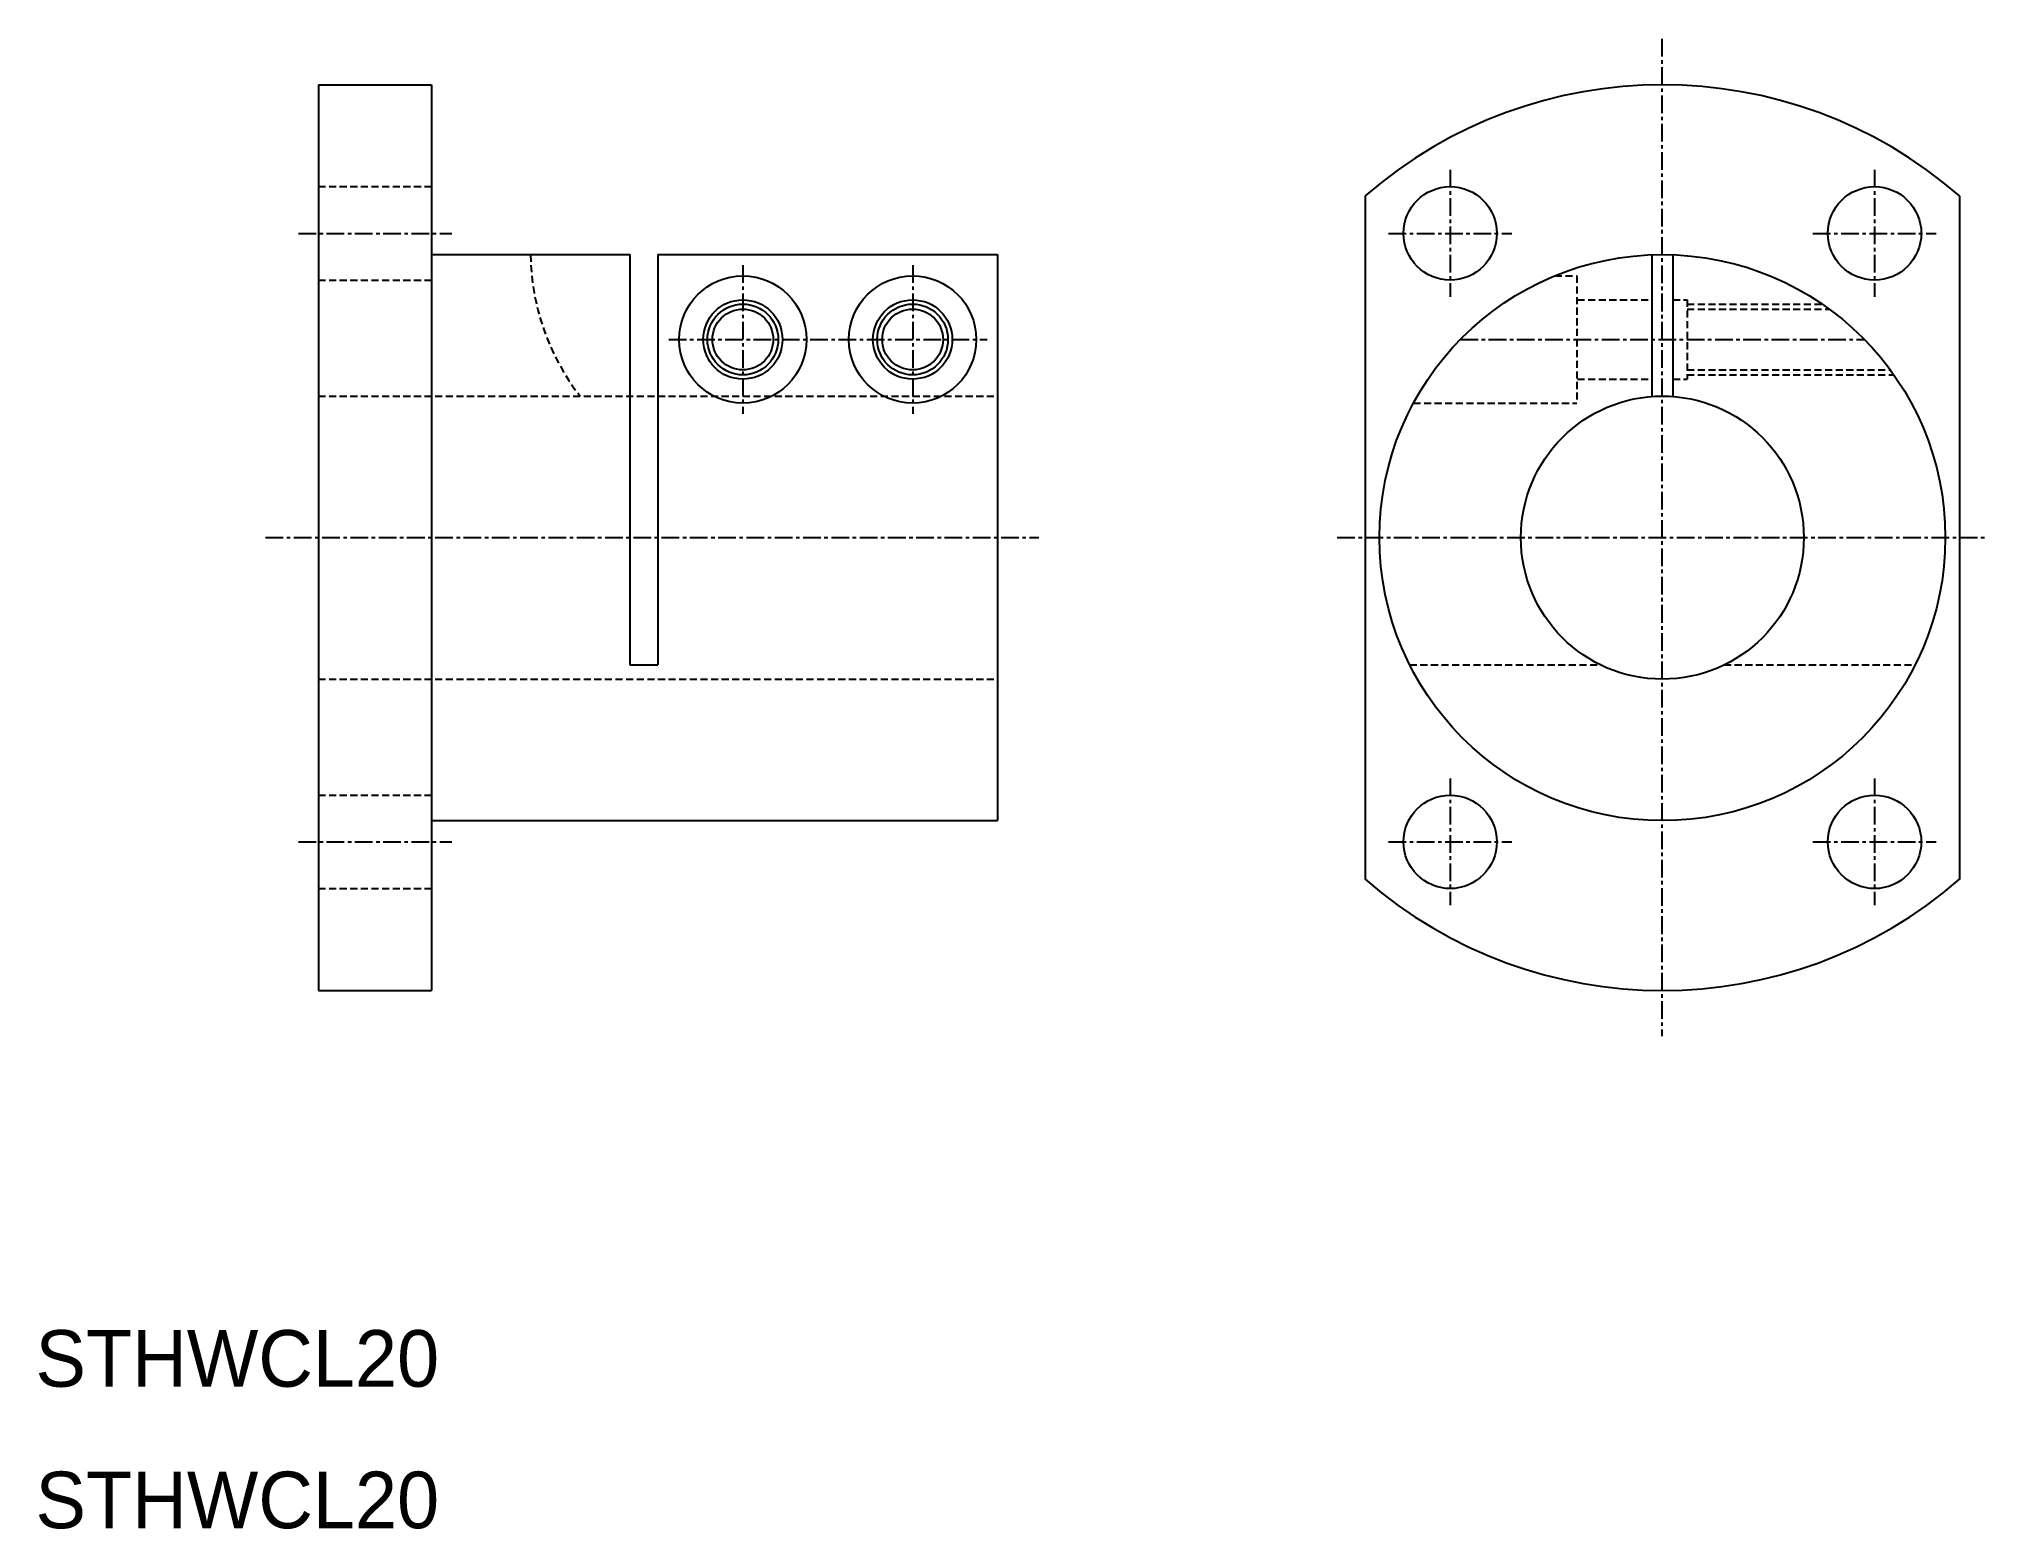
# Model space of a CAD drawing. Extents: x 10 to 148, y 10 to 115.
import ezdxf

# ---------------------------------------------------------------- set-up
doc = ezdxf.new("R2010")
doc.units = 0
doc.linetypes.add('CENTER', pattern=[2, 1.25, -0.25, 0.25, -0.25])
doc.linetypes.add('DASHED', pattern=[0.75, 0.5, -0.25])
doc.layers.get('0').update_dxf_attribs({"linetype": 'CONTINUOUS'})
doc.layers.add('CENTER', color=1, linetype='CENTER')

msp = doc.modelspace()

# ---------------------------------------------------------------- linework, layer by layer
at = {"color": 7, "linetype": 'CONTINUOUS'}
for p, q in [((30, 112), (30, 48)), ((30, 112), (38, 112)), ((38, 112), (38, 48)), ((104, 104.15), (104, 55.85)), ((146, 104.15), (146, 55.85)), ((38, 100), (52, 100)), ((52, 100), (52, 71)), ((54, 100), (78, 100)), ((54, 100), (54, 71)), ((78, 100), (78, 60)), ((124.25, 99.99), (124.25, 89.97)), ((125.75, 99.99), (125.75, 89.97)), ((52, 71), (54, 71)), ((38, 60), (78, 60)), ((30, 48), (38, 48))]:
    msp.add_line(p, q, dxfattribs=at)
at = {"color": 3, "linetype": 'DASHED'}
for p, q in [((30, 104.8), (38, 104.8)), ((30, 98.2), (38, 98.2)), ((117.4, 98.5), (118.95, 98.5)), ((118.95, 98.5), (118.95, 89.5)), ((119, 96.8), (124.25, 96.8)), ((125.75, 96.8), (126.75, 96.8)), ((126.75, 96.8), (126.75, 91.2)), ((126.75, 96.5), (136.3, 96.5)), ((126.75, 96.15), (136.8, 96.15)), ((119, 91.2), (124.25, 91.2)), ((125.75, 91.2), (126.75, 91.2)), ((126.75, 91.85), (141.11, 91.85)), ((126.75, 91.5), (141.36, 91.5)), ((30, 90), (78, 90)), ((107.4, 89.5), (118.95, 89.5)), ((107.14, 71), (120.64, 71)), ((129.36, 71), (142.86, 71)), ((30, 70), (78, 70)), ((30, 61.8), (38, 61.8)), ((30, 55.2), (38, 55.2))]:
    msp.add_line(p, q, dxfattribs=at)
at = {"color": 7, "linetype": 'CONTINUOUS'}
for centre, radius in [((110, 101.5), 3.3), ((140, 101.5), 3.3), ((125, 80), 20), ((60, 94), 4.5), ((72, 94), 4.5), ((60, 94), 2.8), ((72, 94), 2.8), ((60, 94), 2.15), ((72, 94), 2.15), ((125, 80), 10), ((110, 58.5), 3.3), ((140, 58.5), 3.3)]:
    msp.add_circle(centre, radius, dxfattribs=at)
at = {"color": 3, "linetype": 'CONTINUOUS'}
for centre in [(60, 94), (72, 94)]:
    msp.add_circle(centre, 2.5, dxfattribs=at)
at = {"color": 7, "linetype": 'CONTINUOUS'}
for start, end in [(48.9855, 131.0145), (228.9855, 311.0145)]:
    msp.add_arc((125, 80), 32, start, end, dxfattribs=at)
at = {"color": 3, "linetype": 'DASHED'}
msp.add_arc((61.73, 100.24), 16.74, 180.8363, 217.7438, dxfattribs=at)
at = {"layer": 'CENTER', "color": 1, "linetype": 'CENTER'}
for p, q in [((124.95, 115.24), (124.95, 44.76)), ((110, 105.98), (110, 97.02)), ((140, 105.98), (140, 97.02)), ((28.58, 101.5), (39.42, 101.5)), ((105.64, 101.5), (114.36, 101.5)), ((135.64, 101.5), (144.36, 101.5)), ((60.01, 99.25), (60.01, 88.75)), ((72.01, 99.25), (72.01, 88.75)), ((54.76, 94), (77.26, 94)), ((110.72, 94), (139.28, 94)), ((26.26, 80), (80.93, 80)), ((102.02, 80), (147.88, 80)), ((110, 62.98), (110, 54.02)), ((140, 62.98), (140, 54.02)), ((28.58, 58.5), (39.42, 58.5)), ((105.64, 58.5), (114.36, 58.5)), ((135.64, 58.5), (144.36, 58.5))]:
    msp.add_line(p, q, dxfattribs=at)

# ---------------------------------------------------------------- texts
at = {"color": 7, "linetype": 'CONTINUOUS'}
for p in [(10, 20), (10, 10)]:
    msp.add_text('STHWCL20', height=4, dxfattribs=at).set_placement(p)

doc.saveas('drawing.dxf')
